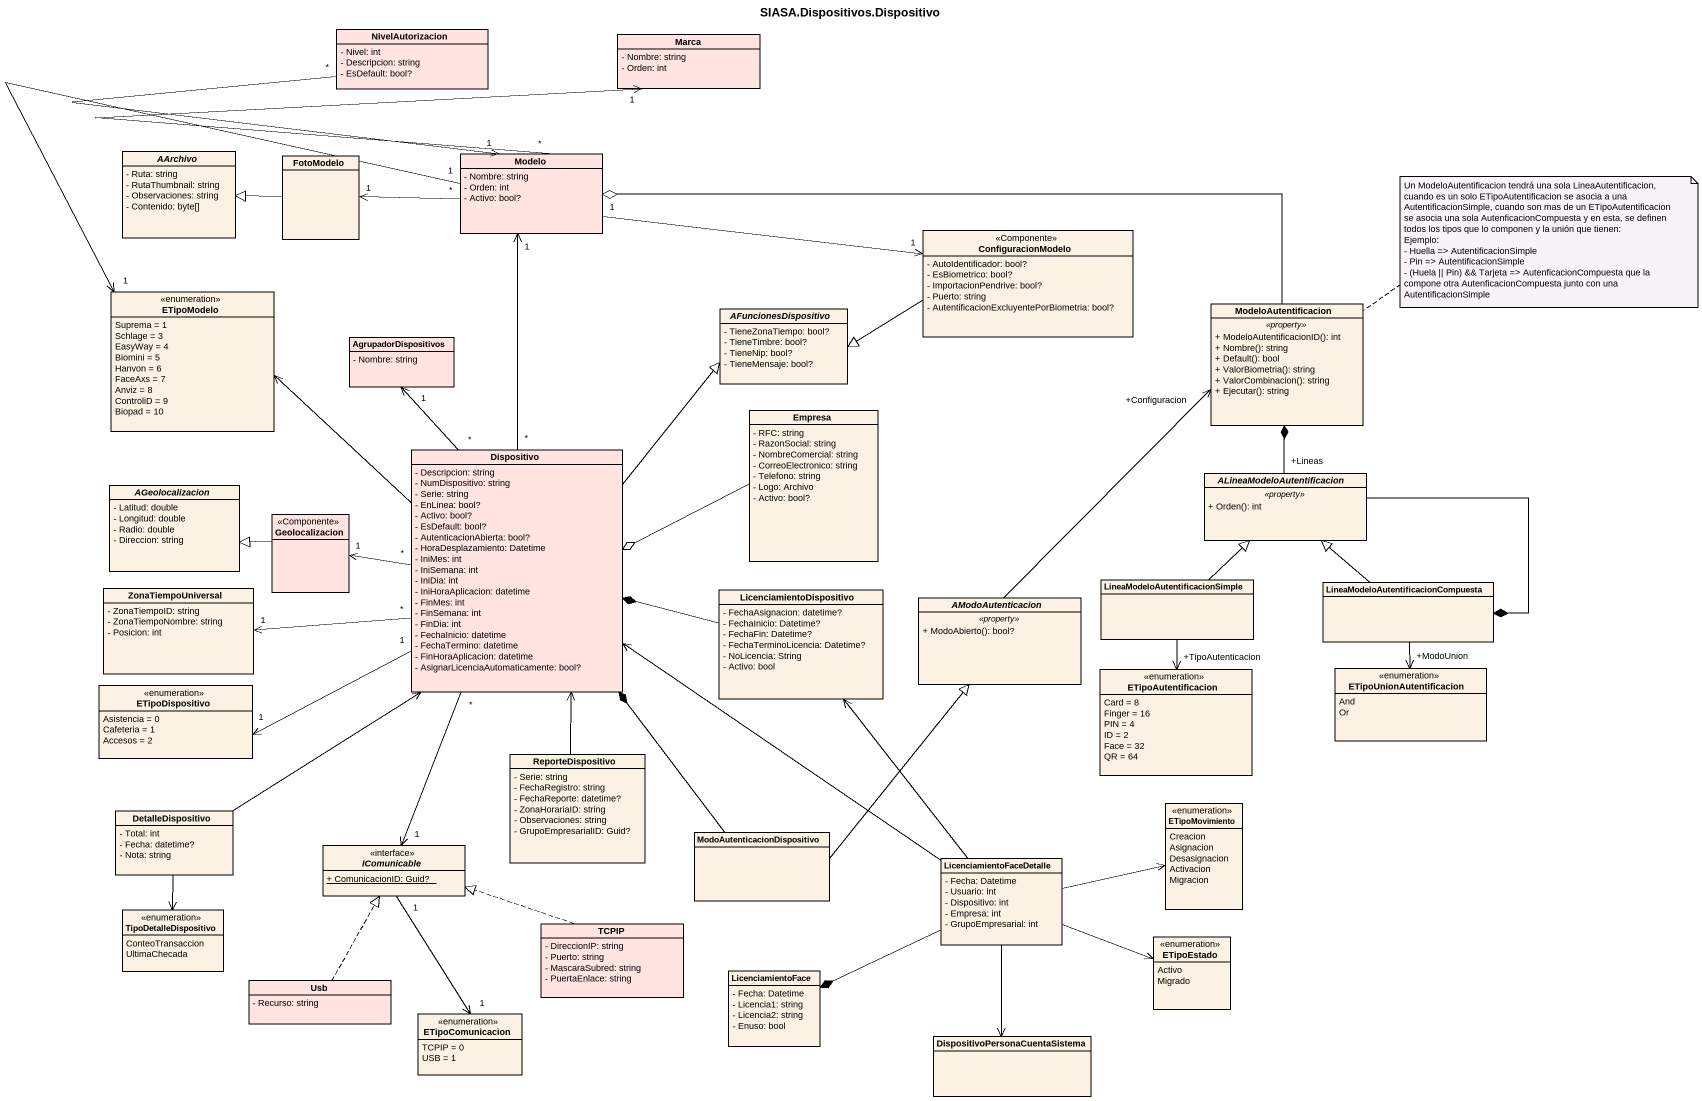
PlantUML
@startuml
title SIASA.Dispositivos.Dispositivo
hide circle
hide empty members
skinparam classAttributeIconSize 0
class NivelAutorizacion #FFE4E1 {
  - Nivel: int
  - Descripcion: string
  - EsDefault: bool?
}
class Marca #FFE4E1 {
  - Nombre: string
  - Orden: int
}
abstract class AArchivo {
  - Ruta: string
  - RutaThumbnail: string
  - Observaciones: string
  - Contenido: byte[]
}
class FotoModelo
class Modelo #FFE4E1 {
  - Nombre: string
  - Orden: int
  - Activo: bool?
}
class ConfiguracionModelo <<Componente>> {
  - AutoIdentificador: bool?
  - EsBiometrico: bool?
  - ImportacionPendrive: bool?
  - Puerto: string
  - AutentificacionExcluyentePorBiometria: bool?
}
enum ETipoModelo {
  Suprema = 1
  Schlage = 3
  EasyWay = 4
  Biomini = 5
  Hanvon = 6
  FaceAxs = 7
  Anviz = 8
  ControliD = 9
  Biopad = 10
}
abstract class AFuncionesDispositivo {
  - TieneZonaTiempo: bool?
  - TieneTimbre: bool?
  - TieneNip: bool?
  - TieneMensaje: bool?
}
class ModeloAutentificacion {
  .. <<property>> ..
  + ModeloAutentificacionID(): int
  + Nombre(): string
  + Default(): bool
  + ValorBiometria(): string
  + ValorCombinacion(): string
  + Ejecutar(): string
}
class AgrupadorDispositivos #FFE4E1 {
  - Nombre: string
}
class Empresa {
  - RFC: string
  - RazonSocial: string
  - NombreComercial: string
  - CorreoElectronico: string
  - Telefono: string
  - Logo: Archivo
  - Activo: bool?
}
class Dispositivo #FFE4E1 {
  - Descripcion: string
  - NumDispositivo: string
  - Serie: string
  - EnLinea: bool?
  - Activo: bool?
  - EsDefault: bool?
  - AutenticacionAbierta: bool?
  - HoraDesplazamiento: Datetime
  - IniMes: int
  - IniSemana: int
  - IniDia: int
  - IniHoraAplicacion: datetime
  - FinMes: int
  - FinSemana: int
  - FinDia: int
  - FechaInicio: datetime
  - FechaTermino: datetime
  - FinHoraAplicacion: datetime
  - AsignarLicenciaAutomaticamente: bool?
}
abstract class AGeolocalizacion {
  - Latitud: double
  - Longitud: double
  - Radio: double
  - Direccion: string
}
abstract class ALineaModeloAutentificacion {
  .. <<property>> ..
  + Orden(): int
}
class Geolocalizacion <<Componente>> #FFE4E1
class ZonaTiempoUniversal {
  - ZonaTiempoID: string
  - ZonaTiempoNombre: string
  - Posicion: int
}
class LicenciamientoDispositivo {
  - FechaAsignacion: datetime?
  - FechaInicio: Datetime?
  - FechaFin: Datetime?
  - FechaTerminoLicencia: Datetime?
  - NoLicencia: String
  - Activo: bool
}
abstract class AModoAutenticacion {
  .. <<property>> ..
  + ModoAbierto(): bool?
}
class "LineaModeloAutentificacionSimple" as LineaModeloAutentificacionSi
class "LineaModeloAutentificacionCompuesta" as LineaModeloAutentificacionCo
enum ETipoAutentificacion {
  Card = 8
  Finger = 16
  PIN = 4
  ID = 2
  Face = 32
  QR = 64
}
enum ETipoUnionAutentificacion {
  And
  Or
}
enum ETipoDispositivo {
  Asistencia = 0
  Cafeteria = 1
  Accesos = 2
}
class ReporteDispositivo {
  - Serie: string
  - FechaRegistro: string
  - FechaReporte: datetime?
  - ZonaHorariaID: string
  - Observaciones: string
  - GrupoEmpresarialID: Guid?
}
class DetalleDispositivo {
  - Total: int
  - Fecha: datetime?
  - Nota: string
}
class ModoAutenticacionDispositivo
enum ETipoMovimiento {
  Creacion
  Asignacion
  Desasignacion
  Activacion
  Migracion
}
interface IComunicable {
  {static} + ComunicacionID: Guid?
}
class LicenciamientoFaceDetalle {
  - Fecha: Datetime
  - Usuario: int
  - Dispositivo: int
  - Empresa: int
  - GrupoEmpresarial: int
}
enum TipoDetalleDispositivo {
  ConteoTransaccion
  UltimaChecada
}
class TCPIP #FFE4E1 {
  - DireccionIP: string
  - Puerto: string
  - MascaraSubred: string
  - PuertaEnlace: string
}
enum ETipoEstado {
  Activo
  Migrado
}
class Usb #FFE4E1 {
  - Recurso: string
}
class LicenciamientoFace {
  - Fecha: Datetime
  - Licencia1: string
  - Licencia2: string
  - Enuso: bool
}
enum ETipoComunicacion {
  TCPIP = 0
  USB = 1
}
class "DispositivoPersonaCuentaSistema" as DispositivoPersonaCuentaSist
NivelAutorizacion "*" --> "1" Modelo
FotoModelo -left-|> AArchivo
Modelo "*" -up-> "1" Marca
Modelo "*" -left-> "1" FotoModelo
Modelo "1" -right-> "1" ConfiguracionModelo
Modelo "1" -left-> "1" ETipoModelo
ConfiguracionModelo -left-|> AFuncionesDispositivo
ModeloAutentificacion -left-o Modelo
Empresa -left-o Dispositivo
Dispositivo "*" -up-> "1" Modelo
Dispositivo -up-> ETipoModelo
Dispositivo -up-|> AFuncionesDispositivo
Dispositivo "*" -up-> "1" AgrupadorDispositivos
Dispositivo "*" -left-> "1" Geolocalizacion
Dispositivo "*" -left-> "1" ZonaTiempoUniversal
Dispositivo "1" -left-> "1" ETipoDispositivo
Dispositivo "*" --> "1" IComunicable
ALineaModeloAutentificacion "+Lineas" -up-* ModeloAutentificacion
ALineaModeloAutentificacion --* LineaModeloAutentificacionCo
Geolocalizacion -left-|> AGeolocalizacion
LicenciamientoDispositivo -left-* Dispositivo
AModoAutenticacion -up-> "+Configuracion" ModeloAutentificacion
LineaModeloAutentificacionSi -up-|> ALineaModeloAutentificacion
LineaModeloAutentificacionSi --> "+TipoAutenticacion" ETipoAutentificacion
LineaModeloAutentificacionCo -up-|> ALineaModeloAutentificacion
LineaModeloAutentificacionCo --> "+ModoUnion" ETipoUnionAutentificacion
ReporteDispositivo -up-> Dispositivo
DetalleDispositivo -up-> Dispositivo
DetalleDispositivo --> TipoDetalleDispositivo
ModoAutenticacionDispositivo -up-* Dispositivo
ModoAutenticacionDispositivo -up-|> AModoAutenticacion
IComunicable "1" --> "1" ETipoComunicacion
LicenciamientoFaceDetalle -up-> Dispositivo
LicenciamientoFaceDetalle -up-> LicenciamientoDispositivo
LicenciamientoFaceDetalle -right-> ETipoMovimiento
LicenciamientoFaceDetalle -right-> ETipoEstado
LicenciamientoFaceDetalle -left-* LicenciamientoFace
LicenciamientoFaceDetalle --> DispositivoPersonaCuentaSist
TCPIP .left.|> IComunicable
Usb .up.|> IComunicable
note right of ModeloAutentificacion
  Un ModeloAutentificacion tendrá una sola LineaAutentificacion, cuando es un solo ETipoAutentificacion se asocia a una AutentificacionSimple, cuando son mas de un ETipoAutentificacion se asocia una sola AutenficacionCompuesta y en esta, se definen todos los tipos que lo componen y la unión que tienen:
  Ejemplo:
  - Huella => AutentificacionSimple
  - Pin => AutentificacionSimple
  - (Huela || Pin) && Tarjeta => AutenficacionCompuesta que la compone otra AutenficacionCompuesta junto con una AutentificacionSimple
end note
@enduml
